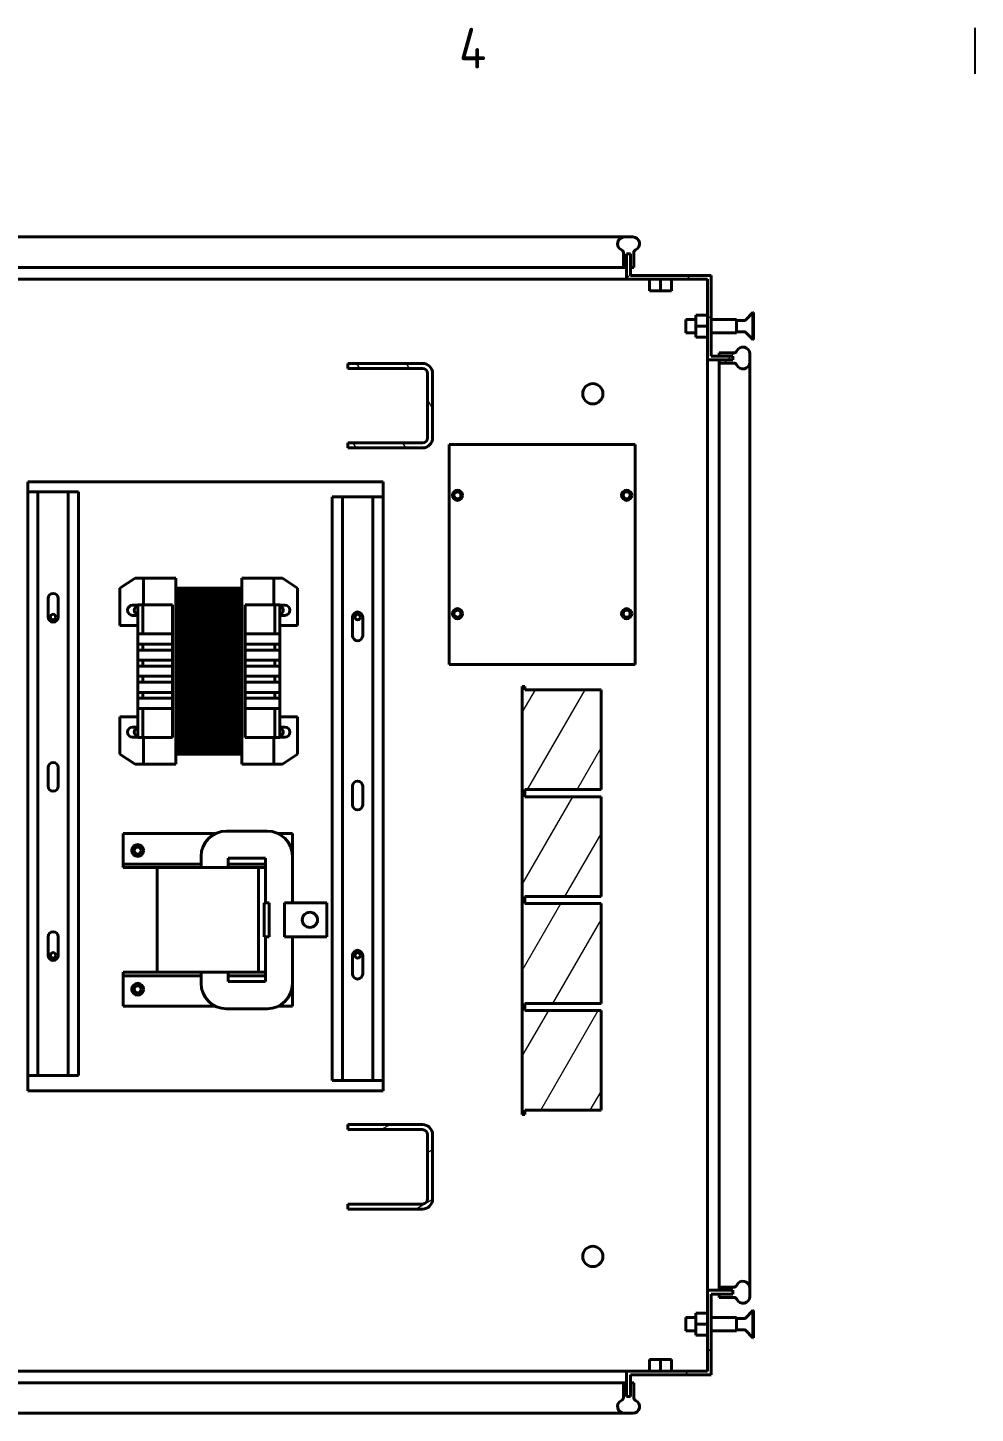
# Model space of a CAD drawing. Header units: millimetres. Extents: x 0 to 4752, y 0 to 3360.
# Drawn here: x 2410 to 2970, y 2488 to 3307 of the extents above; entities that cross this region are included whole.
import ezdxf

# ---------------------------------------------------------------- set-up
doc = ezdxf.new("R2010")
doc.units = ezdxf.units.MM
doc.header["$LTSCALE"] = 8
doc.layers.get('0').update_dxf_attribs({"color": 3, "lineweight": 25})
for name, color, linetype, lineweight in [('가시적인 것(ISO)', 3, 'Continuous', 40), ('경계(ISO)', 7, 'Continuous', 25), ('해치(ISO)', 7, 'Continuous', 18)]:
    doc.layers.add(name, color=color, linetype=linetype, lineweight=lineweight)
doc.styles.add('문자 텍스트_PSTEK_POSCO', font='isocp.shx')
pattern_1 = [(45, (0, 0), (-17.96051, 17.96051), [])]

# ---------------------------------------------------------------- blocks, each defined once
blk = doc.blocks.new('경계 Default Border')
at = {"layer": '경계(ISO)'}
blk.add_line((371.25, 410), (371.25, 413.4), dxfattribs=at)
at = {"layer": '경계(ISO)', "color": 2, "insert": (333.1, 410.4), "char_height": 3, "attachment_point": 7, "style": '문자 텍스트_PSTEK_POSCO'}
blk.add_mtext('4', dxfattribs=at)

msp = doc.modelspace()

# ---------------------------------------------------------------- hatches: boundary and pattern name
at = {"layer": '해치(ISO)'}
h = msp.add_hatch(dxfattribs=at)
h.set_pattern_fill('ANSI31', color=256, scale=203.2, angle=90.00021, style=0)
h.set_pattern_definition([(135.0002, (0, 0), (-17.96045, -17.96058), [])])
edge = h.paths.add_edge_path()
edge.add_line((2059.8, 3174.12), (2059.8, 3165.57))
edge.add_line((2059.8, 3165.57), (2061.65, 3165.57))
edge.add_line((2061.65, 3165.57), (2061.65, 3173.57))
edge.add_line((2061.65, 3173.57), (2063.95, 3173.57))
edge.add_line((2063.95, 3173.57), (2063.95, 3165.57))
edge.add_line((2063.95, 3165.57), (2065.8, 3165.57))
edge.add_line((2065.8, 3165.57), (2065.8, 3174.12))
edge.add_ellipse((2067.8, 3174.12), major_axis=(-2, 0), ratio=1, start_angle=294.62432, end_angle=360, ccw=False)
edge.add_ellipse((2065.3, 3179.57), major_axis=(1.67, -3.64), ratio=1, start_angle=0, end_angle=155.37568)
edge.add_line((2065.3, 3183.57), (2060.3, 3183.57))
edge.add_ellipse((2060.3, 3179.57), major_axis=(0, 4), ratio=1, start_angle=0, end_angle=155.37568)
edge.add_ellipse((2057.8, 3174.12), major_axis=(0.83, 1.82), ratio=1, start_angle=294.62432, end_angle=360, ccw=False)
edge = h.paths.add_edge_path()
edge.add_ellipse((2762.6, 3179.57), major_axis=(0, 4), ratio=1, start_angle=0, end_angle=155.37568)
edge.add_ellipse((2760.1, 3174.12), major_axis=(0.83, 1.82), ratio=1, start_angle=294.62432, end_angle=360, ccw=False)
edge.add_line((2762.1, 3174.12), (2762.1, 3165.57))
edge.add_line((2762.1, 3165.57), (2763.95, 3165.57))
edge.add_line((2763.95, 3165.57), (2763.95, 3173.57))
edge.add_line((2763.95, 3173.57), (2766.25, 3173.57))
edge.add_line((2766.25, 3173.57), (2766.25, 3165.57))
edge.add_line((2766.25, 3165.57), (2768.1, 3165.57))
edge.add_line((2768.1, 3165.57), (2768.1, 3174.12))
edge.add_ellipse((2770.1, 3174.12), major_axis=(-2, 0), ratio=1, start_angle=294.62432, end_angle=360, ccw=False)
edge.add_ellipse((2767.6, 3179.57), major_axis=(1.67, -3.64), ratio=1, start_angle=0, end_angle=155.37568)
edge.add_line((2767.6, 3183.57), (2762.6, 3183.57))
h = msp.add_hatch(dxfattribs=at)
h.set_pattern_fill('ANSI31', color=256, scale=203.2, style=0)
h.set_pattern_definition(pattern_1)
h.paths.add_polyline_path([(2813.95, 2558.57), (2818.69, 2558.57), (2826.69, 2558.57), (2826.69, 2560.87), (2818.69, 2560.87), (2811.65, 2560.87), (2811.65, 2513.17), (2763.95, 2513.17), (2763.95, 2506.17), (2763.95, 2498.17), (2766.25, 2498.17), (2766.25, 2506.17), (2766.25, 2510.87), (2813.95, 2510.87)])
h.paths.add_polyline_path([(2766.25, 3160.87), (2766.25, 3165.57), (2766.25, 3173.57), (2763.95, 3173.57), (2763.95, 3165.57), (2763.95, 3158.57), (2811.65, 3158.57), (2811.65, 3110.87), (2818.69, 3110.87), (2826.69, 3110.87), (2826.69, 3113.17), (2818.69, 3113.17), (2813.95, 3113.17), (2813.95, 3160.87)])
h.paths.add_polyline_path([(2016.25, 2513.17), (2016.25, 2614.87), (2016.25, 2652.87), (2016.25, 3064.87), (2016.25, 3102.87), (2016.25, 3158.57), (2063.95, 3158.57), (2063.95, 3165.57), (2063.95, 3173.57), (2061.65, 3173.57), (2061.65, 3165.57), (2061.65, 3160.87), (2013.95, 3160.87), (2013.95, 2510.87), (2061.65, 2510.87), (2061.65, 2506.17), (2061.65, 2498.17), (2063.95, 2498.17), (2063.95, 2506.17), (2063.95, 2513.17)])
h = msp.add_hatch(dxfattribs=at)
h.set_pattern_fill('ANSI31', color=256, scale=203.2, style=0)
h.set_pattern_definition(pattern_1)
edge = h.paths.add_edge_path()
edge.add_line((2827.24, 3115.02), (2818.69, 3115.02))
edge.add_line((2818.69, 3115.02), (2818.69, 3113.17))
edge.add_line((2818.69, 3113.17), (2826.69, 3113.17))
edge.add_line((2826.69, 3113.17), (2826.69, 3110.87))
edge.add_line((2826.69, 3110.87), (2818.69, 3110.87))
edge.add_line((2818.69, 3110.87), (2818.69, 3109.02))
edge.add_line((2818.69, 3109.02), (2827.24, 3109.02))
edge.add_ellipse((2827.24, 3107.02), major_axis=(0, 2), ratio=1, start_angle=294.62432, end_angle=360, ccw=False)
edge.add_ellipse((2832.69, 3109.52), major_axis=(-3.64, -1.67), ratio=1, start_angle=0, end_angle=155.37568)
edge.add_line((2836.69, 3109.52), (2836.69, 3114.52))
edge.add_ellipse((2832.69, 3114.52), major_axis=(4, 0), ratio=1, start_angle=0, end_angle=155.37568)
edge.add_ellipse((2827.24, 3117.02), major_axis=(1.82, -0.83), ratio=1, start_angle=294.62432, end_angle=360, ccw=False)
edge = h.paths.add_edge_path()
edge.add_ellipse((2832.69, 2562.22), major_axis=(4, 0), ratio=1, start_angle=0, end_angle=155.37568)
edge.add_ellipse((2827.24, 2564.72), major_axis=(1.82, -0.83), ratio=1, start_angle=294.62432, end_angle=360, ccw=False)
edge.add_line((2827.24, 2562.72), (2818.69, 2562.72))
edge.add_line((2818.69, 2562.72), (2818.69, 2560.87))
edge.add_line((2818.69, 2560.87), (2826.69, 2560.87))
edge.add_line((2826.69, 2560.87), (2826.69, 2558.57))
edge.add_line((2826.69, 2558.57), (2818.69, 2558.57))
edge.add_line((2818.69, 2558.57), (2818.69, 2556.72))
edge.add_line((2818.69, 2556.72), (2827.24, 2556.72))
edge.add_ellipse((2827.24, 2554.72), major_axis=(0, 2), ratio=1, start_angle=294.62432, end_angle=360, ccw=False)
edge.add_ellipse((2832.69, 2557.22), major_axis=(-3.64, -1.67), ratio=1, start_angle=0, end_angle=155.37568)
edge.add_line((2836.69, 2557.22), (2836.69, 2562.22))
h = msp.add_hatch(dxfattribs=at)
h.set_pattern_fill('ANSI31', color=256, scale=203.2, angle=75.00018, style=0)
h.set_pattern_definition([(120.0002, (0, 0), (-21.997, -12.70007), [])])
edge = h.paths.add_edge_path()
edge.add_line((2599.25, 3061.87), (2599.25, 3058.87))
edge.add_line((2599.25, 3058.87), (2643.25, 3058.87))
edge.add_ellipse((2643.25, 3064.87), major_axis=(0, -6), ratio=1, start_angle=0, end_angle=90)
edge.add_line((2649.25, 3064.87), (2649.25, 3102.87))
edge.add_ellipse((2643.25, 3102.87), major_axis=(6, 0), ratio=1, start_angle=0, end_angle=90)
edge.add_line((2643.25, 3108.87), (2599.25, 3108.87))
edge.add_line((2599.25, 3108.87), (2599.25, 3105.87))
edge.add_line((2599.25, 3105.87), (2643.25, 3105.87))
edge.add_ellipse((2643.25, 3102.87), major_axis=(0, 3), ratio=1, start_angle=270, end_angle=360, ccw=False)
edge.add_line((2646.25, 3102.87), (2646.25, 3064.87))
edge.add_ellipse((2643.25, 3064.87), major_axis=(3, 0), ratio=1, start_angle=270, end_angle=360, ccw=False)
edge.add_line((2643.25, 3061.87), (2599.25, 3061.87))
h = msp.add_hatch(dxfattribs=at)
h.set_pattern_fill('ANSI31', color=256, scale=203.2, angle=14.99998, style=0)
h.set_pattern_definition([(60, (0, 0), (-21.99704, 12.70001), [])])
h.paths.add_polyline_path([(2703.85, 2917.87), (2702.25, 2917.87), (2702.25, 2664.87), (2703.85, 2664.87), (2703.85, 2667.27), (2748.85, 2667.27), (2748.85, 2726.27), (2703.85, 2726.27), (2703.85, 2730.47), (2748.85, 2730.47), (2748.85, 2789.47), (2703.85, 2789.47), (2703.85, 2793.67), (2748.85, 2793.67), (2748.85, 2852.67), (2703.85, 2852.67), (2703.85, 2856.87), (2748.85, 2856.87), (2748.85, 2915.87), (2703.85, 2915.87)])
h = msp.add_hatch(dxfattribs=at)
h.set_pattern_fill('ANSI31', color=256, scale=203.2, angle=-14.99998, style=0)
h.set_pattern_definition([(30, (0, 0), (-12.7, 21.99704), [])])
edge = h.paths.add_edge_path()
edge.add_line((2599.25, 2611.87), (2599.25, 2608.87))
edge.add_line((2599.25, 2608.87), (2643.25, 2608.87))
edge.add_ellipse((2643.25, 2614.87), major_axis=(0, -6), ratio=1, start_angle=0, end_angle=90)
edge.add_line((2649.25, 2614.87), (2649.25, 2652.87))
edge.add_ellipse((2643.25, 2652.87), major_axis=(6, 0), ratio=1, start_angle=0, end_angle=90)
edge.add_line((2643.25, 2658.87), (2599.25, 2658.87))
edge.add_line((2599.25, 2658.87), (2599.25, 2655.87))
edge.add_line((2599.25, 2655.87), (2643.25, 2655.87))
edge.add_ellipse((2643.25, 2652.87), major_axis=(0, 3), ratio=1, start_angle=270, end_angle=360, ccw=False)
edge.add_line((2646.25, 2652.87), (2646.25, 2614.87))
edge.add_ellipse((2643.25, 2614.87), major_axis=(3, 0), ratio=1, start_angle=270, end_angle=360, ccw=False)
edge.add_line((2643.25, 2611.87), (2599.25, 2611.87))
h = msp.add_hatch(dxfattribs=at)
h.set_pattern_fill('ANSI31', color=256, scale=203.2, angle=105.00025, style=0)
h.set_pattern_definition([(150.00025, (0, 0), (-12.6999, -21.9971), [])])
edge = h.paths.add_edge_path()
edge.add_line((2768.1, 2497.63), (2768.1, 2506.17))
edge.add_line((2768.1, 2506.17), (2766.25, 2506.17))
edge.add_line((2766.25, 2506.17), (2766.25, 2498.17))
edge.add_line((2766.25, 2498.17), (2763.95, 2498.17))
edge.add_line((2763.95, 2498.17), (2763.95, 2506.17))
edge.add_line((2763.95, 2506.17), (2762.1, 2506.17))
edge.add_line((2762.1, 2506.17), (2762.1, 2497.63))
edge.add_ellipse((2760.1, 2497.63), major_axis=(2, 0), ratio=1, start_angle=294.62432, end_angle=360, ccw=False)
edge.add_ellipse((2762.6, 2492.17), major_axis=(-1.67, 3.64), ratio=1, start_angle=0, end_angle=155.37568)
edge.add_line((2762.6, 2488.17), (2767.6, 2488.17))
edge.add_ellipse((2767.6, 2492.17), major_axis=(0, -4), ratio=1, start_angle=0, end_angle=155.37568)
edge.add_ellipse((2770.1, 2497.63), major_axis=(-0.83, -1.82), ratio=1, start_angle=294.62432, end_angle=360, ccw=False)
edge = h.paths.add_edge_path()
edge.add_ellipse((2065.3, 2492.17), major_axis=(0, -4), ratio=1, start_angle=0, end_angle=155.37568)
edge.add_ellipse((2067.8, 2497.63), major_axis=(-0.83, -1.82), ratio=1, start_angle=294.62432, end_angle=360, ccw=False)
edge.add_line((2065.8, 2497.63), (2065.8, 2506.17))
edge.add_line((2065.8, 2506.17), (2063.95, 2506.17))
edge.add_line((2063.95, 2506.17), (2063.95, 2498.17))
edge.add_line((2063.95, 2498.17), (2061.65, 2498.17))
edge.add_line((2061.65, 2498.17), (2061.65, 2506.17))
edge.add_line((2061.65, 2506.17), (2059.8, 2506.17))
edge.add_line((2059.8, 2506.17), (2059.8, 2497.63))
edge.add_ellipse((2057.8, 2497.63), major_axis=(2, 0), ratio=1, start_angle=294.62432, end_angle=360, ccw=False)
edge.add_ellipse((2060.3, 2492.17), major_axis=(-1.67, 3.64), ratio=1, start_angle=0, end_angle=155.37568)
edge.add_line((2060.3, 2488.17), (2065.3, 2488.17))

# ---------------------------------------------------------------- linework, layer by layer
at = {"layer": '가시적인 것(ISO)'}
for p, q in [((2762.6, 3183.57), (2065.3, 3183.57)), ((2767.6, 3183.57), (2762.6, 3183.57)), ((2762.1, 3174.12), (2762.1, 3165.57)), ((2766.25, 3173.57), (2763.95, 3173.57)), ((2763.95, 3173.57), (2763.95, 3158.57)), ((2763.95, 3165.57), (2763.95, 3173.57)), ((2763.95, 3173.57), (2766.25, 3173.57)), ((2766.25, 3160.87), (2766.25, 3173.57)), ((2766.25, 3173.57), (2766.25, 3165.57)), ((2768.1, 3165.57), (2768.1, 3174.12)), ((2762.1, 3165.57), (2065.8, 3165.57)), ((2762.1, 3165.57), (2763.95, 3165.57)), ((2766.25, 3165.57), (2768.1, 3165.57)), ((2763.95, 3158.57), (2063.95, 3158.57)), ((2763.95, 3158.57), (2811.65, 3158.57)), ((2813.95, 3160.87), (2766.25, 3160.87)), ((2777.45, 3158.57), (2777.45, 3151.77)), ((2783.95, 3158.57), (2783.95, 3151.77)), ((2790.45, 3158.57), (2790.45, 3151.77)), ((2811.65, 3158.57), (2811.65, 3110.87)), ((2813.95, 3113.17), (2813.95, 3160.87)), ((2777.45, 3151.77), (2783.95, 3151.77)), ((2783.95, 3151.77), (2790.45, 3151.77)), ((2811.65, 3137.37), (2804.85, 3137.37)), ((2804.85, 3137.37), (2804.85, 3130.87)), ((2834.11, 3134.43), (2838.55, 3138.87)), ((2838.55, 3138.87), (2838.55, 3122.87)), ((2838.95, 3138.87), (2838.55, 3138.87)), ((2838.95, 3138.87), (2838.95, 3122.87)), ((2798.95, 3126.87), (2798.95, 3134.87)), ((2798.95, 3134.87), (2804.85, 3134.87)), ((2811.65, 3130.87), (2804.85, 3130.87)), ((2804.85, 3130.87), (2804.85, 3124.37)), ((2813.95, 3134.87), (2828.95, 3134.87)), ((2828.95, 3126.87), (2828.95, 3134.87)), ((2828.95, 3134.2), (2833.54, 3134.2)), ((2798.95, 3126.87), (2804.85, 3126.87)), ((2811.65, 3124.37), (2804.85, 3124.37)), ((2813.95, 3126.87), (2828.95, 3126.87)), ((2828.95, 3127.55), (2833.54, 3127.55)), ((2834.11, 3127.31), (2838.55, 3122.87)), ((2838.95, 3122.87), (2838.55, 3122.87)), ((2826.69, 3113.17), (2813.95, 3113.17)), ((2827.24, 3115.02), (2818.69, 3115.02)), ((2818.69, 3115.02), (2818.69, 3113.17)), ((2818.69, 3113.17), (2826.69, 3113.17)), ((2826.69, 3110.87), (2826.69, 3113.17)), ((2826.69, 3113.17), (2826.69, 3110.87)), ((2836.69, 3109.52), (2836.69, 3114.52)), ((2643.25, 3108.87), (2599.25, 3108.87)), ((2599.25, 3108.87), (2599.25, 3105.87)), ((2599.25, 3105.87), (2643.25, 3105.87)), ((2811.65, 3110.87), (2826.69, 3110.87)), ((2811.65, 2560.87), (2811.65, 3110.87)), ((2826.69, 3110.87), (2818.69, 3110.87)), ((2818.69, 3110.87), (2818.69, 3109.02)), ((2818.69, 3109.02), (2827.24, 3109.02)), ((2818.69, 2562.72), (2818.69, 3109.02)), ((2836.69, 2562.22), (2836.69, 3109.52)), ((2646.25, 3102.87), (2646.25, 3064.87)), ((2649.25, 3064.87), (2649.25, 3102.87)), ((2599.25, 3061.87), (2599.25, 3058.87)), ((2643.25, 3061.87), (2599.25, 3061.87)), ((2599.25, 3058.87), (2643.25, 3058.87)), ((2658.95, 3060.87), (2658.95, 2930.87)), ((2768.95, 3060.87), (2658.95, 3060.87)), ((2768.95, 2930.87), (2768.95, 3060.87)), ((2409.95, 3038.87), (2409.95, 3032.87)), ((2619.95, 3038.87), (2409.95, 3038.87)), ((2415.95, 3032.87), (2409.95, 3032.87)), ((2409.95, 2687.87), (2409.95, 3032.87)), ((2433.95, 3032.87), (2415.95, 3032.87)), ((2415.95, 2687.87), (2415.95, 3032.87)), ((2439.95, 3032.87), (2433.95, 3032.87)), ((2433.95, 2687.87), (2433.95, 3032.87)), ((2439.95, 2687.87), (2439.95, 3032.87)), ((2619.95, 3029.87), (2619.95, 3038.87)), ((2595.95, 3029.87), (2589.95, 3029.87)), ((2589.95, 3029.87), (2589.95, 2684.87)), ((2613.95, 3029.87), (2595.95, 3029.87)), ((2595.95, 3029.87), (2595.95, 2684.87)), ((2619.95, 3029.87), (2613.95, 3029.87)), ((2613.95, 3029.87), (2613.95, 2684.87)), ((2619.95, 3029.87), (2619.95, 2684.87)), ((2473.45, 2981.87), (2464.45, 2975.87)), ((2478.45, 2981.87), (2473.45, 2981.87)), ((2497.45, 2981.87), (2478.45, 2981.87)), ((2478.45, 2966.12), (2478.45, 2981.87)), ((2497.45, 2871.87), (2497.45, 2981.87)), ((2536.45, 2871.87), (2536.45, 2981.87)), ((2536.45, 2981.87), (2555.45, 2981.87)), ((2555.45, 2966.12), (2555.45, 2981.87)), ((2555.45, 2981.87), (2560.45, 2981.87)), ((2569.45, 2975.87), (2560.45, 2981.87)), ((2464.45, 2975.87), (2464.45, 2953.87)), ((2497.45, 2975.87), (2498.45, 2975.87)), ((2498.45, 2877.87), (2498.45, 2975.87)), ((2498.45, 2975.87), (2498.45, 2877.87)), ((2498.45, 2975.87), (2499.45, 2975.87)), ((2499.45, 2877.87), (2499.45, 2975.87)), ((2499.45, 2975.87), (2499.45, 2877.87)), ((2499.45, 2975.87), (2500.45, 2975.87)), ((2500.45, 2877.87), (2500.45, 2975.87)), ((2500.45, 2975.87), (2500.45, 2877.87)), ((2500.45, 2975.87), (2501.45, 2975.87)), ((2501.45, 2877.87), (2501.45, 2975.87)), ((2501.45, 2975.87), (2501.45, 2877.87)), ((2501.45, 2975.87), (2502.45, 2975.87)), ((2502.45, 2877.87), (2502.45, 2975.87)), ((2502.45, 2975.87), (2502.45, 2877.87)), ((2502.45, 2975.87), (2503.45, 2975.87)), ((2503.45, 2877.87), (2503.45, 2975.87)), ((2503.45, 2975.87), (2503.45, 2877.87)), ((2503.45, 2975.87), (2504.45, 2975.87)), ((2504.45, 2877.87), (2504.45, 2975.87)), ((2504.45, 2975.87), (2504.45, 2877.87)), ((2504.45, 2975.87), (2505.45, 2975.87)), ((2505.45, 2877.87), (2505.45, 2975.87)), ((2505.45, 2975.87), (2505.45, 2877.87)), ((2505.45, 2975.87), (2506.45, 2975.87)), ((2506.45, 2877.87), (2506.45, 2975.87)), ((2506.45, 2975.87), (2506.45, 2877.87)), ((2506.45, 2975.87), (2507.45, 2975.87)), ((2507.45, 2877.87), (2507.45, 2975.87)), ((2507.45, 2975.87), (2507.45, 2877.87)), ((2507.45, 2975.87), (2508.45, 2975.87)), ((2508.45, 2877.87), (2508.45, 2975.87)), ((2508.45, 2975.87), (2508.45, 2877.87)), ((2508.45, 2975.87), (2509.45, 2975.87)), ((2509.45, 2877.87), (2509.45, 2975.87)), ((2509.45, 2975.87), (2509.45, 2877.87)), ((2509.45, 2975.87), (2510.45, 2975.87)), ((2510.45, 2877.87), (2510.45, 2975.87)), ((2510.45, 2975.87), (2510.45, 2877.87)), ((2510.45, 2975.87), (2511.45, 2975.87)), ((2511.45, 2877.87), (2511.45, 2975.87)), ((2511.45, 2975.87), (2511.45, 2877.87)), ((2511.45, 2975.87), (2512.45, 2975.87)), ((2512.45, 2877.87), (2512.45, 2975.87)), ((2512.45, 2975.87), (2512.45, 2877.87)), ((2512.45, 2975.87), (2513.45, 2975.87)), ((2513.45, 2877.87), (2513.45, 2975.87)), ((2513.45, 2975.87), (2513.45, 2877.87)), ((2513.45, 2975.87), (2514.45, 2975.87)), ((2514.45, 2877.87), (2514.45, 2975.87)), ((2514.45, 2975.87), (2514.45, 2877.87)), ((2514.45, 2975.87), (2515.45, 2975.87)), ((2515.45, 2877.87), (2515.45, 2975.87)), ((2515.45, 2975.87), (2515.45, 2877.87)), ((2515.45, 2975.87), (2516.45, 2975.87)), ((2516.45, 2877.87), (2516.45, 2975.87)), ((2516.45, 2975.87), (2516.45, 2877.87)), ((2516.45, 2975.87), (2517.45, 2975.87)), ((2517.45, 2877.87), (2517.45, 2975.87)), ((2517.45, 2975.87), (2517.45, 2877.87)), ((2517.45, 2975.87), (2518.45, 2975.87)), ((2518.45, 2877.87), (2518.45, 2975.87)), ((2518.45, 2975.87), (2518.45, 2877.87)), ((2518.45, 2975.87), (2519.45, 2975.87)), ((2519.45, 2877.87), (2519.45, 2975.87)), ((2519.45, 2975.87), (2519.45, 2877.87)), ((2519.45, 2975.87), (2520.45, 2975.87)), ((2520.45, 2877.87), (2520.45, 2975.87)), ((2520.45, 2975.87), (2520.45, 2877.87)), ((2520.45, 2975.87), (2521.45, 2975.87)), ((2521.45, 2877.87), (2521.45, 2975.87)), ((2521.45, 2975.87), (2521.45, 2877.87)), ((2521.45, 2975.87), (2522.45, 2975.87)), ((2522.45, 2877.87), (2522.45, 2975.87)), ((2522.45, 2975.87), (2522.45, 2877.87)), ((2522.45, 2975.87), (2523.45, 2975.87)), ((2523.45, 2877.87), (2523.45, 2975.87)), ((2523.45, 2975.87), (2523.45, 2877.87)), ((2523.45, 2975.87), (2524.45, 2975.87)), ((2524.45, 2877.87), (2524.45, 2975.87)), ((2524.45, 2975.87), (2524.45, 2877.87)), ((2524.45, 2975.87), (2525.45, 2975.87)), ((2525.45, 2877.87), (2525.45, 2975.87)), ((2525.45, 2975.87), (2525.45, 2877.87)), ((2525.45, 2975.87), (2526.45, 2975.87)), ((2526.45, 2877.87), (2526.45, 2975.87)), ((2526.45, 2975.87), (2526.45, 2877.87)), ((2526.45, 2975.87), (2527.45, 2975.87)), ((2527.45, 2877.87), (2527.45, 2975.87)), ((2527.45, 2975.87), (2527.45, 2877.87)), ((2527.45, 2975.87), (2528.45, 2975.87)), ((2528.45, 2877.87), (2528.45, 2975.87)), ((2528.45, 2975.87), (2528.45, 2877.87)), ((2528.45, 2975.87), (2529.45, 2975.87)), ((2529.45, 2877.87), (2529.45, 2975.87)), ((2529.45, 2975.87), (2529.45, 2877.87)), ((2529.45, 2975.87), (2530.45, 2975.87)), ((2530.45, 2877.87), (2530.45, 2975.87)), ((2530.45, 2975.87), (2530.45, 2877.87)), ((2530.45, 2975.87), (2531.45, 2975.87)), ((2531.45, 2877.87), (2531.45, 2975.87)), ((2531.45, 2975.87), (2531.45, 2877.87)), ((2531.45, 2975.87), (2532.45, 2975.87)), ((2532.45, 2877.87), (2532.45, 2975.87)), ((2532.45, 2975.87), (2532.45, 2877.87)), ((2532.45, 2975.87), (2533.45, 2975.87)), ((2533.45, 2877.87), (2533.45, 2975.87)), ((2533.45, 2975.87), (2533.45, 2877.87)), ((2533.45, 2975.87), (2534.45, 2975.87)), ((2534.45, 2877.87), (2534.45, 2975.87)), ((2534.45, 2975.87), (2534.45, 2877.87)), ((2534.45, 2975.87), (2535.45, 2975.87)), ((2535.45, 2877.87), (2535.45, 2975.87)), ((2535.45, 2975.87), (2535.45, 2877.87)), ((2535.45, 2975.87), (2536.45, 2975.87)), ((2569.45, 2975.87), (2569.45, 2953.87)), ((2421.95, 2958.87), (2421.95, 2969.87)), ((2427.95, 2969.87), (2427.95, 2958.87)), ((2471.95, 2965.87), (2474.95, 2965.87)), ((2477.95, 2966.12), (2474.95, 2966.12)), ((2474.95, 2966.12), (2474.95, 2948.87)), ((2477.95, 2966.12), (2480.95, 2966.12)), ((2477.95, 2966.12), (2477.95, 2948.87)), ((2492.45, 2966.12), (2480.95, 2966.12)), ((2492.45, 2966.12), (2495.45, 2966.12)), ((2495.45, 2966.12), (2495.45, 2948.87)), ((2541.45, 2966.12), (2538.45, 2966.12)), ((2538.45, 2966.12), (2538.45, 2948.87)), ((2541.45, 2966.12), (2552.95, 2966.12)), ((2555.95, 2966.12), (2552.95, 2966.12)), ((2555.95, 2966.12), (2558.95, 2966.12)), ((2555.95, 2966.12), (2555.95, 2948.87)), ((2558.95, 2966.12), (2558.95, 2948.87)), ((2558.95, 2965.87), (2561.95, 2965.87)), ((2474.95, 2959.87), (2471.95, 2959.87)), ((2498.45, 2961.82), (2498.45, 2961.82)), ((2499.45, 2961.82), (2499.45, 2961.82)), ((2500.45, 2961.82), (2500.45, 2961.82)), ((2501.45, 2961.82), (2501.45, 2961.82)), ((2502.45, 2961.82), (2502.45, 2961.82)), ((2503.45, 2961.82), (2503.45, 2961.82)), ((2504.45, 2961.82), (2504.45, 2961.82)), ((2505.45, 2961.82), (2505.45, 2961.82)), ((2506.45, 2961.82), (2506.45, 2961.82)), ((2507.45, 2961.82), (2507.45, 2961.82)), ((2508.45, 2961.82), (2508.45, 2961.82)), ((2509.45, 2961.82), (2509.45, 2961.82)), ((2510.45, 2961.82), (2510.45, 2961.82)), ((2511.45, 2961.82), (2511.45, 2961.82)), ((2512.45, 2961.82), (2512.45, 2961.82)), ((2513.45, 2961.82), (2513.45, 2961.82)), ((2514.45, 2961.82), (2514.45, 2961.82)), ((2515.45, 2961.82), (2515.45, 2961.82)), ((2516.45, 2961.82), (2516.45, 2961.82)), ((2517.45, 2961.82), (2517.45, 2961.82)), ((2518.45, 2961.82), (2518.45, 2961.82)), ((2519.45, 2961.82), (2519.45, 2961.82)), ((2520.45, 2961.82), (2520.45, 2961.82)), ((2521.45, 2961.82), (2521.45, 2961.82)), ((2522.45, 2961.82), (2522.45, 2961.82)), ((2523.45, 2961.82), (2523.45, 2961.82)), ((2524.45, 2961.82), (2524.45, 2961.82)), ((2525.45, 2961.82), (2525.45, 2961.82)), ((2526.45, 2961.82), (2526.45, 2961.82)), ((2527.45, 2961.82), (2527.45, 2961.82)), ((2528.45, 2961.82), (2528.45, 2961.82)), ((2529.45, 2961.82), (2529.45, 2961.82)), ((2530.45, 2961.82), (2530.45, 2961.82)), ((2531.45, 2961.82), (2531.45, 2961.82)), ((2532.45, 2961.82), (2532.45, 2961.82)), ((2533.45, 2961.82), (2533.45, 2961.82)), ((2534.45, 2961.82), (2534.45, 2961.82)), ((2535.45, 2961.82), (2535.45, 2961.82)), ((2561.95, 2959.87), (2558.95, 2959.87)), ((2601.95, 2947.87), (2601.95, 2958.87)), ((2607.95, 2958.87), (2607.95, 2947.87)), ((2464.45, 2953.87), (2474.95, 2953.87)), ((2474.95, 2948.87), (2477.95, 2948.87)), ((2474.95, 2942.87), (2474.95, 2948.87)), ((2480.95, 2948.87), (2477.95, 2948.87)), ((2480.95, 2948.87), (2492.45, 2948.87)), ((2495.45, 2948.87), (2492.45, 2948.87)), ((2495.45, 2948.87), (2495.45, 2942.87)), ((2538.45, 2942.87), (2538.45, 2948.87)), ((2541.45, 2948.87), (2538.45, 2948.87)), ((2541.45, 2948.87), (2552.95, 2948.87)), ((2555.95, 2948.87), (2552.95, 2948.87)), ((2555.95, 2948.87), (2558.95, 2948.87)), ((2558.95, 2953.87), (2569.45, 2953.87)), ((2558.95, 2948.87), (2558.95, 2942.87)), ((2477.95, 2942.87), (2474.95, 2942.87)), ((2474.95, 2942.87), (2474.95, 2939.37)), ((2477.95, 2942.87), (2480.95, 2942.87)), ((2477.95, 2942.87), (2477.95, 2939.37)), ((2492.45, 2942.87), (2480.95, 2942.87)), ((2492.45, 2942.87), (2495.45, 2942.87)), ((2495.45, 2942.87), (2495.45, 2939.37)), ((2538.45, 2942.87), (2541.45, 2942.87)), ((2538.45, 2942.87), (2538.45, 2939.37)), ((2552.95, 2942.87), (2541.45, 2942.87)), ((2552.95, 2942.87), (2555.95, 2942.87)), ((2558.95, 2942.87), (2555.95, 2942.87)), ((2555.95, 2942.87), (2555.95, 2939.37)), ((2558.95, 2942.87), (2558.95, 2939.37)), ((2474.95, 2939.37), (2477.95, 2939.37)), ((2474.95, 2933.37), (2474.95, 2939.37)), ((2477.95, 2933.37), (2474.95, 2933.37)), ((2474.95, 2933.37), (2474.95, 2929.87)), ((2480.95, 2939.37), (2477.95, 2939.37)), ((2477.95, 2933.37), (2480.95, 2933.37)), ((2477.95, 2933.37), (2477.95, 2929.87)), ((2480.95, 2939.37), (2492.45, 2939.37)), ((2492.45, 2933.37), (2480.95, 2933.37)), ((2495.45, 2939.37), (2492.45, 2939.37)), ((2492.45, 2933.37), (2495.45, 2933.37)), ((2495.45, 2939.37), (2495.45, 2933.37)), ((2495.45, 2933.37), (2495.45, 2929.87)), ((2538.45, 2933.37), (2538.45, 2939.37)), ((2541.45, 2939.37), (2538.45, 2939.37)), ((2538.45, 2933.37), (2541.45, 2933.37)), ((2538.45, 2933.37), (2538.45, 2929.87)), ((2541.45, 2939.37), (2552.95, 2939.37)), ((2552.95, 2933.37), (2541.45, 2933.37)), ((2555.95, 2939.37), (2552.95, 2939.37)), ((2552.95, 2933.37), (2555.95, 2933.37)), ((2555.95, 2939.37), (2558.95, 2939.37)), ((2558.95, 2933.37), (2555.95, 2933.37)), ((2555.95, 2933.37), (2555.95, 2929.87)), ((2558.95, 2939.37), (2558.95, 2933.37)), ((2558.95, 2933.37), (2558.95, 2929.87)), ((2474.95, 2929.87), (2477.95, 2929.87)), ((2474.95, 2923.87), (2474.95, 2929.87)), ((2480.95, 2929.87), (2477.95, 2929.87)), ((2480.95, 2929.87), (2492.45, 2929.87)), ((2495.45, 2929.87), (2492.45, 2929.87)), ((2495.45, 2929.87), (2495.45, 2923.87)), ((2541.45, 2929.87), (2538.45, 2929.87)), ((2538.45, 2923.87), (2538.45, 2929.87)), ((2541.45, 2929.87), (2552.95, 2929.87)), ((2555.95, 2929.87), (2552.95, 2929.87)), ((2555.95, 2929.87), (2558.95, 2929.87)), ((2558.95, 2929.87), (2558.95, 2923.87)), ((2658.95, 2930.87), (2768.95, 2930.87)), ((2477.95, 2923.87), (2474.95, 2923.87)), ((2474.95, 2923.87), (2474.95, 2920.37)), ((2474.95, 2920.37), (2477.95, 2920.37)), ((2474.95, 2914.37), (2474.95, 2920.37)), ((2477.95, 2923.87), (2477.95, 2920.37)), ((2477.95, 2923.87), (2480.95, 2923.87)), ((2480.95, 2920.37), (2477.95, 2920.37)), ((2492.45, 2923.87), (2480.95, 2923.87)), ((2480.95, 2920.37), (2492.45, 2920.37)), ((2492.45, 2923.87), (2495.45, 2923.87)), ((2495.45, 2920.37), (2492.45, 2920.37)), ((2495.45, 2923.87), (2495.45, 2920.37)), ((2495.45, 2920.37), (2495.45, 2914.37)), ((2538.45, 2923.87), (2538.45, 2920.37)), ((2538.45, 2923.87), (2541.45, 2923.87)), ((2538.45, 2914.37), (2538.45, 2920.37)), ((2541.45, 2920.37), (2538.45, 2920.37)), ((2552.95, 2923.87), (2541.45, 2923.87)), ((2541.45, 2920.37), (2552.95, 2920.37)), ((2552.95, 2923.87), (2555.95, 2923.87)), ((2555.95, 2920.37), (2552.95, 2920.37)), ((2555.95, 2923.87), (2555.95, 2920.37)), ((2558.95, 2923.87), (2555.95, 2923.87)), ((2555.95, 2920.37), (2558.95, 2920.37)), ((2558.95, 2923.87), (2558.95, 2920.37)), ((2558.95, 2920.37), (2558.95, 2914.37)), ((2703.85, 2917.87), (2702.25, 2917.87)), ((2702.25, 2917.87), (2702.25, 2664.87)), ((2703.85, 2915.87), (2703.85, 2917.87)), ((2477.95, 2914.37), (2474.95, 2914.37)), ((2474.95, 2914.37), (2474.95, 2910.87)), ((2474.95, 2910.87), (2477.95, 2910.87)), ((2474.95, 2904.87), (2474.95, 2910.87)), ((2477.95, 2914.37), (2480.95, 2914.37)), ((2477.95, 2914.37), (2477.95, 2910.87)), ((2480.95, 2910.87), (2477.95, 2910.87)), ((2492.45, 2914.37), (2480.95, 2914.37)), ((2480.95, 2910.87), (2492.45, 2910.87)), ((2492.45, 2914.37), (2495.45, 2914.37)), ((2495.45, 2910.87), (2492.45, 2910.87)), ((2495.45, 2914.37), (2495.45, 2910.87)), ((2495.45, 2910.87), (2495.45, 2904.87)), ((2538.45, 2914.37), (2541.45, 2914.37)), ((2538.45, 2914.37), (2538.45, 2910.87)), ((2538.45, 2904.87), (2538.45, 2910.87)), ((2541.45, 2910.87), (2538.45, 2910.87)), ((2552.95, 2914.37), (2541.45, 2914.37)), ((2541.45, 2910.87), (2552.95, 2910.87)), ((2552.95, 2914.37), (2555.95, 2914.37)), ((2555.95, 2910.87), (2552.95, 2910.87)), ((2558.95, 2914.37), (2555.95, 2914.37)), ((2555.95, 2914.37), (2555.95, 2910.87)), ((2555.95, 2910.87), (2558.95, 2910.87)), ((2558.95, 2914.37), (2558.95, 2910.87)), ((2558.95, 2910.87), (2558.95, 2904.87)), ((2748.85, 2915.87), (2703.85, 2915.87)), ((2748.85, 2856.87), (2748.85, 2915.87)), ((2474.95, 2899.87), (2464.45, 2899.87)), ((2464.45, 2899.87), (2464.45, 2877.87)), ((2477.95, 2904.87), (2474.95, 2904.87)), ((2474.95, 2904.87), (2474.95, 2887.62)), ((2477.95, 2904.87), (2480.95, 2904.87)), ((2477.95, 2904.87), (2477.95, 2887.62)), ((2492.45, 2904.87), (2480.95, 2904.87)), ((2492.45, 2904.87), (2495.45, 2904.87)), ((2495.45, 2904.87), (2495.45, 2887.62)), ((2538.45, 2904.87), (2541.45, 2904.87)), ((2538.45, 2904.87), (2538.45, 2887.62)), ((2552.95, 2904.87), (2541.45, 2904.87)), ((2552.95, 2904.87), (2555.95, 2904.87)), ((2558.95, 2904.87), (2555.95, 2904.87)), ((2555.95, 2904.87), (2555.95, 2887.62)), ((2558.95, 2904.87), (2558.95, 2887.62)), ((2569.45, 2899.87), (2558.95, 2899.87)), ((2569.45, 2899.87), (2569.45, 2877.87)), ((2471.95, 2893.87), (2474.95, 2893.87)), ((2498.45, 2891.92), (2498.45, 2891.92)), ((2499.45, 2891.92), (2499.45, 2891.92)), ((2500.45, 2891.92), (2500.45, 2891.92)), ((2501.45, 2891.92), (2501.45, 2891.92)), ((2502.45, 2891.92), (2502.45, 2891.92)), ((2503.45, 2891.92), (2503.45, 2891.92)), ((2504.45, 2891.92), (2504.45, 2891.92)), ((2505.45, 2891.92), (2505.45, 2891.92)), ((2506.45, 2891.92), (2506.45, 2891.92)), ((2507.45, 2891.92), (2507.45, 2891.92)), ((2508.45, 2891.92), (2508.45, 2891.92)), ((2509.45, 2891.92), (2509.45, 2891.92)), ((2510.45, 2891.92), (2510.45, 2891.92)), ((2511.45, 2891.92), (2511.45, 2891.92)), ((2512.45, 2891.92), (2512.45, 2891.92)), ((2513.45, 2891.92), (2513.45, 2891.92)), ((2514.45, 2891.92), (2514.45, 2891.92)), ((2515.45, 2891.92), (2515.45, 2891.92)), ((2516.45, 2891.92), (2516.45, 2891.92)), ((2517.45, 2891.92), (2517.45, 2891.92)), ((2518.45, 2891.92), (2518.45, 2891.92)), ((2519.45, 2891.92), (2519.45, 2891.92)), ((2520.45, 2891.92), (2520.45, 2891.92)), ((2521.45, 2891.92), (2521.45, 2891.92)), ((2522.45, 2891.92), (2522.45, 2891.92)), ((2523.45, 2891.92), (2523.45, 2891.92)), ((2524.45, 2891.92), (2524.45, 2891.92)), ((2525.45, 2891.92), (2525.45, 2891.92)), ((2526.45, 2891.92), (2526.45, 2891.92)), ((2527.45, 2891.92), (2527.45, 2891.92)), ((2528.45, 2891.92), (2528.45, 2891.92)), ((2529.45, 2891.92), (2529.45, 2891.92)), ((2530.45, 2891.92), (2530.45, 2891.92)), ((2531.45, 2891.92), (2531.45, 2891.92)), ((2532.45, 2891.92), (2532.45, 2891.92)), ((2533.45, 2891.92), (2533.45, 2891.92)), ((2534.45, 2891.92), (2534.45, 2891.92)), ((2535.45, 2891.92), (2535.45, 2891.92)), ((2558.95, 2893.87), (2561.95, 2893.87)), ((2474.95, 2887.87), (2471.95, 2887.87)), ((2474.95, 2887.62), (2477.95, 2887.62)), ((2480.95, 2887.62), (2477.95, 2887.62)), ((2478.45, 2871.87), (2478.45, 2887.62)), ((2480.95, 2887.62), (2492.45, 2887.62)), ((2495.45, 2887.62), (2492.45, 2887.62)), ((2538.45, 2887.62), (2541.45, 2887.62)), ((2552.95, 2887.62), (2541.45, 2887.62)), ((2552.95, 2887.62), (2555.95, 2887.62)), ((2555.45, 2871.87), (2555.45, 2887.62)), ((2558.95, 2887.62), (2555.95, 2887.62)), ((2561.95, 2887.87), (2558.95, 2887.87)), ((2464.45, 2877.87), (2473.45, 2871.87)), ((2498.45, 2877.87), (2497.45, 2877.87)), ((2499.45, 2877.87), (2498.45, 2877.87)), ((2500.45, 2877.87), (2499.45, 2877.87)), ((2501.45, 2877.87), (2500.45, 2877.87)), ((2502.45, 2877.87), (2501.45, 2877.87)), ((2503.45, 2877.87), (2502.45, 2877.87)), ((2504.45, 2877.87), (2503.45, 2877.87)), ((2505.45, 2877.87), (2504.45, 2877.87)), ((2506.45, 2877.87), (2505.45, 2877.87)), ((2507.45, 2877.87), (2506.45, 2877.87)), ((2508.45, 2877.87), (2507.45, 2877.87)), ((2509.45, 2877.87), (2508.45, 2877.87)), ((2510.45, 2877.87), (2509.45, 2877.87)), ((2511.45, 2877.87), (2510.45, 2877.87)), ((2512.45, 2877.87), (2511.45, 2877.87)), ((2513.45, 2877.87), (2512.45, 2877.87)), ((2514.45, 2877.87), (2513.45, 2877.87)), ((2515.45, 2877.87), (2514.45, 2877.87)), ((2516.45, 2877.87), (2515.45, 2877.87)), ((2517.45, 2877.87), (2516.45, 2877.87)), ((2518.45, 2877.87), (2517.45, 2877.87)), ((2519.45, 2877.87), (2518.45, 2877.87)), ((2520.45, 2877.87), (2519.45, 2877.87)), ((2521.45, 2877.87), (2520.45, 2877.87)), ((2522.45, 2877.87), (2521.45, 2877.87)), ((2523.45, 2877.87), (2522.45, 2877.87)), ((2524.45, 2877.87), (2523.45, 2877.87)), ((2525.45, 2877.87), (2524.45, 2877.87)), ((2526.45, 2877.87), (2525.45, 2877.87)), ((2527.45, 2877.87), (2526.45, 2877.87)), ((2528.45, 2877.87), (2527.45, 2877.87)), ((2529.45, 2877.87), (2528.45, 2877.87)), ((2530.45, 2877.87), (2529.45, 2877.87)), ((2531.45, 2877.87), (2530.45, 2877.87)), ((2532.45, 2877.87), (2531.45, 2877.87)), ((2533.45, 2877.87), (2532.45, 2877.87)), ((2534.45, 2877.87), (2533.45, 2877.87)), ((2535.45, 2877.87), (2534.45, 2877.87)), ((2536.45, 2877.87), (2535.45, 2877.87)), ((2560.45, 2871.87), (2569.45, 2877.87)), ((2421.95, 2858.87), (2421.95, 2869.87)), ((2427.95, 2869.87), (2427.95, 2858.87)), ((2473.45, 2871.87), (2478.45, 2871.87)), ((2478.45, 2871.87), (2497.45, 2871.87)), ((2555.45, 2871.87), (2536.45, 2871.87)), ((2560.45, 2871.87), (2555.45, 2871.87)), ((2601.95, 2847.87), (2601.95, 2858.87)), ((2607.95, 2858.87), (2607.95, 2847.87)), ((2703.85, 2852.67), (2703.85, 2856.87)), ((2703.85, 2856.87), (2748.85, 2856.87)), ((2748.85, 2852.67), (2703.85, 2852.67)), ((2748.85, 2793.67), (2748.85, 2852.67)), ((2520.91, 2830.87), (2466.45, 2830.87)), ((2466.45, 2812.87), (2466.45, 2830.87)), ((2551.45, 2832.37), (2527.45, 2832.37)), ((2566.45, 2830.87), (2557.99, 2830.87)), ((2566.45, 2830.87), (2566.45, 2817.37)), ((2512.45, 2812.87), (2466.45, 2812.87)), ((2466.45, 2810.87), (2466.45, 2812.87)), ((2486.45, 2810.87), (2466.45, 2810.87)), ((2510.45, 2810.87), (2486.45, 2810.87)), ((2486.45, 2810.87), (2486.45, 2748.87)), ((2510.45, 2810.87), (2522.45, 2810.87)), ((2512.45, 2817.37), (2512.45, 2810.87)), ((2546.45, 2810.87), (2522.45, 2810.87)), ((2528.45, 2810.87), (2528.45, 2816.37)), ((2528.45, 2816.37), (2550.45, 2816.37)), ((2550.45, 2812.87), (2528.45, 2812.87)), ((2550.45, 2810.87), (2546.45, 2810.87)), ((2546.45, 2810.87), (2546.45, 2748.87)), ((2550.45, 2816.37), (2550.45, 2789.87)), ((2566.45, 2789.87), (2566.45, 2817.37)), ((2703.85, 2789.47), (2703.85, 2793.67)), ((2703.85, 2793.67), (2748.85, 2793.67)), ((2549.75, 2789.87), (2552.75, 2789.87)), ((2549.75, 2769.87), (2549.75, 2789.87)), ((2552.75, 2769.87), (2552.75, 2789.87)), ((2561.75, 2789.87), (2586.75, 2789.87)), ((2561.75, 2769.87), (2561.75, 2789.87)), ((2586.75, 2769.87), (2586.75, 2789.87)), ((2748.85, 2789.47), (2703.85, 2789.47)), ((2748.85, 2730.47), (2748.85, 2789.47)), ((2421.95, 2758.87), (2421.95, 2769.87)), ((2427.95, 2769.87), (2427.95, 2758.87)), ((2552.75, 2769.87), (2549.75, 2769.87)), ((2550.45, 2769.87), (2550.45, 2743.37)), ((2586.75, 2769.87), (2561.75, 2769.87)), ((2566.45, 2742.37), (2566.45, 2769.87)), ((2601.95, 2747.87), (2601.95, 2758.87)), ((2607.95, 2758.87), (2607.95, 2747.87)), ((2486.45, 2748.87), (2466.45, 2748.87)), ((2466.45, 2746.87), (2466.45, 2748.87)), ((2512.45, 2746.87), (2466.45, 2746.87)), ((2466.45, 2728.87), (2466.45, 2746.87)), ((2486.45, 2748.87), (2510.45, 2748.87)), ((2522.45, 2748.87), (2510.45, 2748.87)), ((2512.45, 2748.87), (2512.45, 2742.37)), ((2522.45, 2748.87), (2546.45, 2748.87)), ((2528.45, 2743.37), (2528.45, 2748.87)), ((2550.45, 2746.87), (2528.45, 2746.87)), ((2550.45, 2748.87), (2546.45, 2748.87)), ((2550.45, 2743.37), (2528.45, 2743.37)), ((2566.45, 2728.87), (2566.45, 2742.37)), ((2520.91, 2728.87), (2466.45, 2728.87)), ((2566.45, 2728.87), (2557.99, 2728.87)), ((2703.85, 2726.27), (2703.85, 2730.47)), ((2703.85, 2730.47), (2748.85, 2730.47)), ((2527.45, 2727.37), (2551.45, 2727.37)), ((2748.85, 2726.27), (2703.85, 2726.27)), ((2748.85, 2667.27), (2748.85, 2726.27)), ((2409.95, 2687.87), (2409.95, 2678.87)), ((2409.95, 2687.87), (2415.95, 2687.87)), ((2415.95, 2687.87), (2433.95, 2687.87)), ((2433.95, 2687.87), (2439.95, 2687.87)), ((2409.95, 2678.87), (2619.95, 2678.87)), ((2589.95, 2684.87), (2595.95, 2684.87)), ((2595.95, 2684.87), (2613.95, 2684.87)), ((2613.95, 2684.87), (2619.95, 2684.87)), ((2619.95, 2678.87), (2619.95, 2684.87)), ((2702.25, 2664.87), (2703.85, 2664.87)), ((2703.85, 2664.87), (2703.85, 2667.27)), ((2703.85, 2667.27), (2748.85, 2667.27)), ((2643.25, 2658.87), (2599.25, 2658.87)), ((2599.25, 2658.87), (2599.25, 2655.87)), ((2599.25, 2655.87), (2643.25, 2655.87)), ((2646.25, 2652.87), (2646.25, 2614.87)), ((2649.25, 2614.87), (2649.25, 2652.87)), ((2599.25, 2611.87), (2599.25, 2608.87)), ((2643.25, 2611.87), (2599.25, 2611.87)), ((2599.25, 2608.87), (2643.25, 2608.87)), ((2826.69, 2560.87), (2811.65, 2560.87)), ((2811.65, 2560.87), (2811.65, 2513.17)), ((2813.95, 2558.57), (2826.69, 2558.57)), ((2813.95, 2510.87), (2813.95, 2558.57)), ((2827.24, 2562.72), (2818.69, 2562.72)), ((2818.69, 2562.72), (2818.69, 2560.87)), ((2818.69, 2560.87), (2826.69, 2560.87)), ((2826.69, 2558.57), (2818.69, 2558.57)), ((2818.69, 2558.57), (2818.69, 2556.72)), ((2818.69, 2556.72), (2827.24, 2556.72)), ((2826.69, 2558.57), (2826.69, 2560.87)), ((2826.69, 2560.87), (2826.69, 2558.57)), ((2836.69, 2557.22), (2836.69, 2562.22)), ((2834.11, 2544.43), (2838.55, 2548.87)), ((2838.55, 2548.87), (2838.55, 2532.87)), ((2838.95, 2548.87), (2838.55, 2548.87)), ((2838.95, 2548.87), (2838.95, 2532.87)), ((2798.95, 2536.87), (2798.95, 2544.87)), ((2798.95, 2544.87), (2804.85, 2544.87)), ((2811.65, 2547.37), (2804.85, 2547.37)), ((2804.85, 2547.37), (2804.85, 2540.87)), ((2811.65, 2540.87), (2804.85, 2540.87)), ((2804.85, 2540.87), (2804.85, 2534.37)), ((2813.95, 2544.87), (2828.95, 2544.87)), ((2828.95, 2536.87), (2828.95, 2544.87)), ((2828.95, 2544.2), (2833.54, 2544.2)), ((2798.95, 2536.87), (2804.85, 2536.87)), ((2811.65, 2534.37), (2804.85, 2534.37)), ((2813.95, 2536.87), (2828.95, 2536.87)), ((2828.95, 2537.55), (2833.54, 2537.55)), ((2834.11, 2537.31), (2838.55, 2532.87)), ((2838.95, 2532.87), (2838.55, 2532.87)), ((2777.45, 2513.17), (2777.45, 2519.97)), ((2783.95, 2519.97), (2777.45, 2519.97)), ((2790.45, 2519.97), (2783.95, 2519.97)), ((2783.95, 2513.17), (2783.95, 2519.97)), ((2790.45, 2513.17), (2790.45, 2519.97)), ((2063.95, 2513.17), (2763.95, 2513.17)), ((2811.65, 2513.17), (2763.95, 2513.17)), ((2763.95, 2513.17), (2763.95, 2498.17)), ((2766.25, 2498.17), (2766.25, 2510.87)), ((2766.25, 2510.87), (2813.95, 2510.87)), ((2065.8, 2506.17), (2762.1, 2506.17)), ((2763.95, 2506.17), (2762.1, 2506.17)), ((2762.1, 2506.17), (2762.1, 2497.63)), ((2763.95, 2498.17), (2763.95, 2506.17)), ((2768.1, 2506.17), (2766.25, 2506.17)), ((2766.25, 2506.17), (2766.25, 2498.17)), ((2768.1, 2497.63), (2768.1, 2506.17)), ((2763.95, 2498.17), (2766.25, 2498.17)), ((2766.25, 2498.17), (2763.95, 2498.17)), ((2065.3, 2488.17), (2762.6, 2488.17)), ((2762.6, 2488.17), (2767.6, 2488.17))]:
    msp.add_line(p, q, dxfattribs=at)
for centre, radius in [((2743.95, 3090.87), 6), ((2663.95, 3030.87), 3), ((2663.95, 3030.87), 2.07), ((2763.95, 3030.87), 3), ((2763.95, 3030.87), 2.07), ((2424.95, 2958.87), 1.62), ((2604.95, 2958.87), 1.62), ((2663.95, 2960.87), 3), ((2663.95, 2960.87), 2.07), ((2763.95, 2960.87), 3), ((2763.95, 2960.87), 2.07), ((2474.95, 2820.87), 3.5), ((2474.95, 2820.87), 2.07), ((2576.75, 2779.87), 4.5), ((2424.95, 2758.87), 1.62), ((2604.95, 2758.87), 1.62), ((2474.95, 2738.87), 3.5), ((2474.95, 2738.87), 2.07), ((2743.95, 2580.87), 6)]:
    msp.add_circle(centre, radius, dxfattribs=at)
for centre, radius, start, end in [((2762.6, 3179.57), 4, 90, 245.37568), ((2767.6, 3179.57), 4, 294.62432, 90), ((2760.1, 3174.12), 2, 0, 65.37568), ((2770.1, 3174.12), 2, 114.62432, 180), ((2833.54, 3135), 0.8, 270, 315), ((2833.54, 3126.75), 0.8, 45, 90), ((2827.24, 3117.02), 2, 270, 335.37568), ((2832.69, 3114.52), 4, 0, 155.37568), ((2643.25, 3102.87), 6, 0, 90), ((2643.25, 3102.87), 3, 0, 90), ((2827.24, 3107.02), 2, 24.62432, 90), ((2832.69, 3109.52), 4, 204.62432, 0), ((2643.25, 3064.87), 6, 270, 0), ((2643.25, 3064.87), 3, 270, 0), ((2424.95, 2969.87), 3, 0, 180), ((2471.95, 2962.87), 3, 90, 270), ((2561.95, 2962.87), 3, 270, 90), ((2424.95, 2958.87), 3, 180, 0), ((2474.95, 2962.87), 2.07, 90, 270), ((2558.95, 2962.87), 2.07, 270, 90), ((2604.95, 2958.87), 3, 0, 180), ((2604.95, 2947.87), 3, 180, 0), ((2471.95, 2890.87), 3, 90, 270), ((2474.95, 2890.87), 2.07, 90, 270), ((2558.95, 2890.87), 2.07, 270, 90), ((2561.95, 2890.87), 3, 270, 90), ((2424.95, 2869.87), 3, 0, 180), ((2424.95, 2858.87), 3, 180, 0), ((2604.95, 2858.87), 3, 0, 180), ((2604.95, 2847.87), 3, 180, 0), ((2527.45, 2817.37), 15, 90, 180), ((2551.45, 2817.37), 15, 0, 90), ((2424.95, 2769.87), 3, 0, 180), ((2604.95, 2758.87), 3, 0, 180), ((2424.95, 2758.87), 3, 180, 0), ((2604.95, 2747.87), 3, 180, 0), ((2527.45, 2742.37), 15, 180, 270), ((2551.45, 2742.37), 15, 270, 0), ((2643.25, 2652.87), 6, 0, 90), ((2643.25, 2652.87), 3, 0, 90), ((2643.25, 2614.87), 6, 270, 0), ((2643.25, 2614.87), 3, 270, 0), ((2827.24, 2564.72), 2, 270, 335.37568), ((2832.69, 2562.22), 4, 0, 155.37568), ((2827.24, 2554.72), 2, 24.62432, 90), ((2832.69, 2557.22), 4, 204.62432, 0), ((2833.54, 2545), 0.8, 270, 315), ((2833.54, 2536.75), 0.8, 45, 90), ((2762.6, 2492.17), 4, 114.62432, 270), ((2760.1, 2497.63), 2, 294.62432, 0), ((2767.6, 2492.17), 4, 270, 65.37568), ((2770.1, 2497.63), 2, 180, 245.37568)]:
    msp.add_arc(centre, radius, start, end, dxfattribs=at)

# ---------------------------------------------------------------- block references
at = {"xscale": 8, "yscale": 8, "zscale": 8}
msp.add_blockref('경계 Default Border', (0, 0), dxfattribs=at)

doc.saveas('drawing.dxf')
